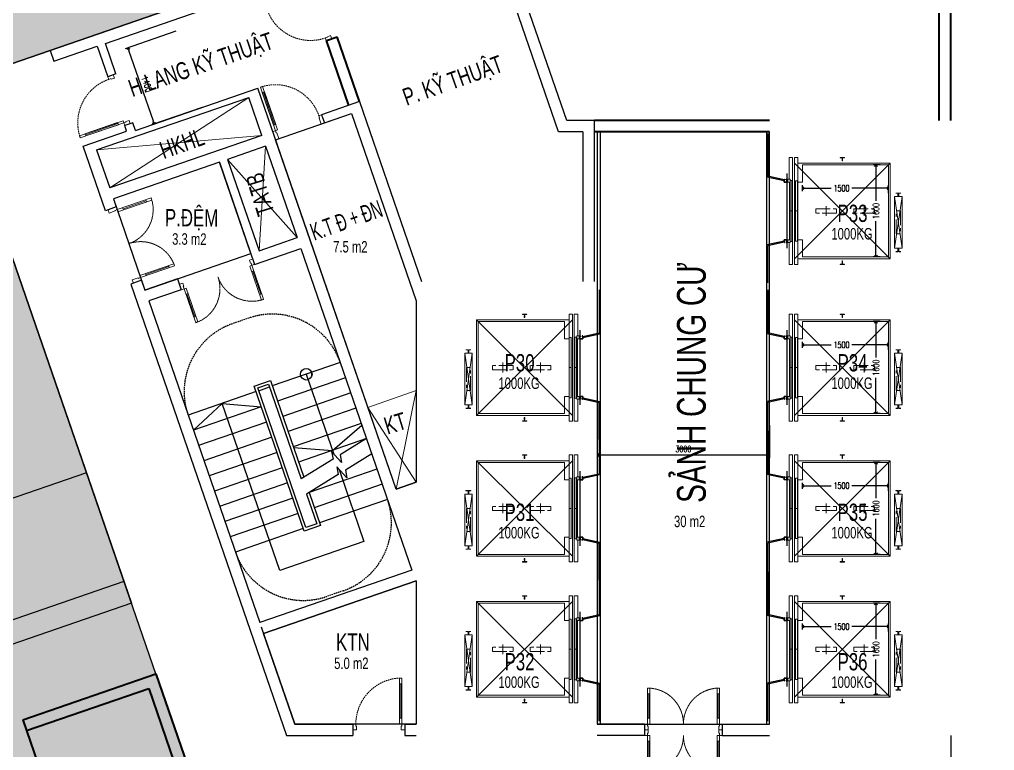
# Model space of a CAD drawing. Header units: millimetres. Extents: x -1534340 to 1713810, y -1348191 to 1114081.
# Drawn here: x 1319487 to 1336453, y -3539 to 9177 of the extents above; entities that cross this region are included whole.
import ezdxf
from ezdxf.enums import TextEntityAlignment as Align

# ---------------------------------------------------------------- set-up
doc = ezdxf.new("R2010")
doc.units = ezdxf.units.MM
doc.header["$LTSCALE"] = 100
doc.header["$PDMODE"] = 32
doc.header["$PDSIZE"] = 2.5
for name, pattern in [('HIDDEN', [0.375, 0.25, -0.125]), ('Xref_ST_MBDV Cot vach 30.7.2022$0$CENTERX2', [4, 2.5, -0.5, 0.5, -0.5]), ('Xref_ST_MBDV Cot vach 30.7.2022$0$HIDDEN', [0.375, 0.25, -0.125]), ('Xref_ST_MBDV Cot vach 30.7.2022$0$HIDDEN2', [0.1875, 0.125, -0.0625]), ('Xref_ST_MBDV Cot vach 30.7.2022$0$PHANTOMX2', [5, 2.5, -0.5, 0.5, -0.5, 0.5, -0.5])]:
    doc.linetypes.add(name, pattern=pattern)
for name, color, linetype in [('KC-Betong', 6, 'Continuous'), ('KT-Kich thuoc', 9, 'Continuous'), ('xemay', 39, 'Continuous'), ('Xref_ST_MBDV Cot vach 30.7.2022$0$A-FLOR-STRS-ARROW', 8, 'Continuous'), ('Xref_ST_MBDV Cot vach 30.7.2022$0$KT-Net manh', 139, 'Continuous'), ('Xref_ST_MBDV Cot vach 30.7.2022$0$KT-Text', 7, 'Continuous'), ('Xref_ST_MBDV Cot vach 30.7.2022$0$KT-Thay', 7, 'Continuous'), ('Xref_ST_MBDV Cot vach 30.7.2022$0$KT-Tuong', 1, 'Continuous'), ('Xref_ST_MBDV Cot vach 30.7.2022$0$ST_MBDV Cot vach 220803$0$Xref_ST_MBDV Cot vach 30.7.2022$0$KT-Text', 7, 'Continuous'), ('Xref_ST_MBDV Cot vach 30.7.2022$0$Xref_ST_MBDV Cot vach 30.7.2022|Xref_ST_MBDV Cot vach 30.7.2022|Xref_ST_MBDV Cot vach 30.7.2022|Xref_ST_MBDV Cot vach 30.7.2022|A-WALL-PATT', 251, 'Continuous')]:
    doc.layers.add(name, color=color, linetype=linetype)
for name, color, linetype, lineweight in [('KT-Net cat', 1, 'Continuous', 40), ('SPE-MEP-HVAC', 140, 'Continuous', 0), ('Xref_ST_MBDV Cot vach 30.7.2022$0$CUA', 37, 'Continuous', 13), ('Xref_ST_MBDV Cot vach 30.7.2022$0$KT-Noi that', 36, 'Continuous', 9)]:
    doc.layers.add(name, color=color, linetype=linetype, lineweight=lineweight)
doc.styles.add('Xref_ST_MBDV Cot vach 30.7.2022$0$Arial', font='arial.ttf', dxfattribs={"width": 0.7})
doc.styles.add('Xref_ST_MBDV Cot vach 30.7.2022$0$DIM', font='vnsimli.shx', dxfattribs={"width": 0.7})
doc.styles.add('Xref_ST_MBDV Cot vach 30.7.2022$0$ST_MBDV Cot vach 220803$0$Xref_ST_MBDV Cot vach 30.7.2022$0$Arial', font='arial.ttf', dxfattribs={"width": 0.7})
doc.styles.add('Xref_ST_MBDV Cot vach 30.7.2022$0$xref.N.Cot vach tang N2$0$DIM', font='vnsimli.shx', dxfattribs={"width": 0.7})
doc.dimstyles.new('Xref_ST_MBDV Cot vach 30.7.2022$0$CCU 1-100 A1', dxfattribs={"dimscale": 100, "dimtxt": 2.2, "dimasz": 1, "dimexe": 1, "dimexo": 0, "dimgap": 1, "dimtad": 1, "dimdec": 0, "dimdsep": 46, "dimtxsty": 'Xref_ST_MBDV Cot vach 30.7.2022$0$DIM', "dimblk1": 'Xref_ST_MBDV Cot vach 30.7.2022$0$_ARCHTICK', "dimblk2": 'Xref_ST_MBDV Cot vach 30.7.2022$0$_ARCHTICK', "dimsah": 1, "dimcen": 0, "dimdle": 1, "dimclrd": 256, "dimclre": 256, "dimclrt": 31, "dimadec": 0, "dimazin": 0, "dimtfac": 1, "dimtdec": 0, "dimtix": 1, "dimtmove": 2, "dimatfit": 3, "dimldrblk": 'Xref_ST_MBDV Cot vach 30.7.2022$0$_ARCHTICK', "dimfxl": 8, "dimtolj": 1, "dimarcsym": 0})
doc.dimstyles.new('Xref_ST_MBDV Cot vach 30.7.2022$0$xref.N.Cot vach tang N2$0$CCU 1-100 A1', dxfattribs={"dimscale": 100, "dimtxt": 2.2, "dimasz": 1, "dimexe": 1, "dimexo": 0, "dimgap": 1, "dimtad": 1, "dimdec": 0, "dimdsep": 46, "dimtxsty": 'Xref_ST_MBDV Cot vach 30.7.2022$0$xref.N.Cot vach tang N2$0$DIM', "dimblk1": 'Xref_ST_MBDV Cot vach 30.7.2022$0$xref.N.Cot vach tang N2$0$_ARCHTICK', "dimblk2": 'Xref_ST_MBDV Cot vach 30.7.2022$0$xref.N.Cot vach tang N2$0$_ARCHTICK', "dimsah": 1, "dimcen": 0, "dimdle": 1, "dimclrd": 256, "dimclre": 256, "dimclrt": 31, "dimadec": 0, "dimazin": 0, "dimtfac": 1, "dimtdec": 0, "dimtix": 1, "dimtmove": 2, "dimatfit": 3, "dimldrblk": 'Xref_ST_MBDV Cot vach 30.7.2022$0$xref.N.Cot vach tang N2$0$_ARCHTICK', "dimfxl": 8, "dimtolj": 1, "dimarcsym": 0})

# ---------------------------------------------------------------- blocks, each defined once
blk = doc.blocks.new('*U191')
blk.add_line((70, 100), (70, 700))
for points in [[(50, 0), (50, 800), (90, 800), (90, 0)], [(50, 100), (90, 100), (90, 700), (50, 700)], [(0, -100), (60, -100), (60, -40), (50, -40), (50, 0), (0, 0)], [(900, -100), (840, -100), (840, -40), (850, -40), (850, 0), (900, 0)]]:
    blk.add_lwpolyline(points, close=True)
at = {"linetype": 'Xref_ST_MBDV Cot vach 30.7.2022$0$HIDDEN'}
blk.add_arc((50, 0), 800, 0, 90, dxfattribs=at)
blk = doc.blocks.new('*U2307')
for p, q in [((-1260, 525), (-1300, 525)), ((-1280, 100), (-1280, 525)), ((-90, 525), (-50, 525)), ((-70, 100), (-70, 525)), ((-1260, 100), (-1300, 100)), ((-90, 100), (-50, 100))]:
    blk.add_line(p, q)
for points in [[(-1300, 0), (-1260, 0), (-1260, 625), (-1300, 625)], [(-50, 0), (-90, 0), (-90, 625), (-50, 625)], [(-1350, -100), (-1290, -100), (-1290, -40), (-1300, -40), (-1300, 0), (-1350, 0)], [(0, -100), (-60, -100), (-60, -40), (-50, -40), (-50, 0), (0, 0)]]:
    blk.add_lwpolyline(points, close=True)
at = {"linetype": 'Xref_ST_MBDV Cot vach 30.7.2022$0$HIDDEN2'}
for centre, start, end in [((-1300, 0), 0, 90), ((-50, 0), 90, 180)]:
    blk.add_arc(centre, 625, start, end, dxfattribs=at)
blk = doc.blocks.new('Xref_ST_MBDV Cot vach 30.7.2022$0$xref.N.Cot vach tang N2$0$_Open90')
at = {"color": 0, "linetype": 'ByBlock', "lineweight": -2}
for p, q in [((0, 0), (-1, 0)), ((-0.5, 0.5), (0, 0)), ((0, 0), (-0.5, -0.5))]:
    blk.add_line(p, q, dxfattribs=at)
blk = doc.blocks.new('*D317')
at = {"layer": 'Defpoints', "color": 5, "transparency": 16777216}
for p, q in [((-5800, 5050), (-5800, 4480)), ((-2800, 5050), (-2800, 4480)), ((-5750, 4530), (-2850, 4530))]:
    blk.add_line(p, q, dxfattribs=at)
at = {"layer": 'Defpoints', "color": 0, "transparency": 16777216}
for p in [(-5800, 5050), (-2800, 5050), (-2800, 4530)]:
    blk.add_point(p, dxfattribs=at)
at = {"layer": 'Defpoints', "color": 5, "transparency": 16777216, "xscale": 50, "yscale": 50, "zscale": 50, "rotation": 180}
blk.add_blockref('Xref_ST_MBDV Cot vach 30.7.2022$0$xref.N.Cot vach tang N2$0$_Open90', (-5800, 4530), dxfattribs=at)
at = {"layer": 'Defpoints', "color": 5, "transparency": 16777216, "xscale": 50, "yscale": 50, "zscale": 50}
blk.add_blockref('Xref_ST_MBDV Cot vach 30.7.2022$0$xref.N.Cot vach tang N2$0$_Open90', (-2800, 4530), dxfattribs=at)
at = {"layer": 'Defpoints', "color": 5, "transparency": 16777216, "insert": (-4300, 4635), "char_height": 110, "attachment_point": 5, "style": 'Xref_ST_MBDV Cot vach 30.7.2022$0$xref.N.Cot vach tang N2$0$DIM'}
blk.add_mtext('\\A1;3000', dxfattribs=at)
blk = doc.blocks.new('Xref_ST_MBDV Cot vach 30.7.2022$0$xref.N.Cot vach tang N2$0$_ARCHTICK')
at = {"color": 0, "linetype": 'ByBlock', "const_width": 0.15}
blk.add_lwpolyline([(-0.5, -0.5), (0.5, 0.5)], dxfattribs=at)
blk = doc.blocks.new('*U2308')
for p, q in [((-1260, 525), (-1300, 525)), ((-1280, 100), (-1280, 525)), ((-90, 525), (-50, 525)), ((-70, 100), (-70, 525)), ((-1260, 100), (-1300, 100)), ((-90, 100), (-50, 100))]:
    blk.add_line(p, q)
for points in [[(-1300, 0), (-1260, 0), (-1260, 625), (-1300, 625)], [(-50, 0), (-90, 0), (-90, 625), (-50, 625)], [(-1350, -150), (-1290, -150), (-1290, -40), (-1300, -40), (-1300, 0), (-1350, 0)], [(0, -150), (-60, -150), (-60, -40), (-50, -40), (-50, 0), (0, 0)]]:
    blk.add_lwpolyline(points, close=True)
at = {"linetype": 'Xref_ST_MBDV Cot vach 30.7.2022$0$HIDDEN2'}
for centre, start, end in [((-1300, 0), 0, 90), ((-50, 0), 90, 180)]:
    blk.add_arc(centre, 625, start, end, dxfattribs=at)
blk = doc.blocks.new('*U190')
blk.add_line((70, 100), (70, 700))
for points in [[(50, 0), (50, 800), (90, 800), (90, 0)], [(50, 100), (90, 100), (90, 700), (50, 700)], [(0, -150), (60, -150), (60, -40), (50, -40), (50, 0), (0, 0)], [(900, -150), (840, -150), (840, -40), (850, -40), (850, 0), (900, 0)]]:
    blk.add_lwpolyline(points, close=True)
at = {"linetype": 'Xref_ST_MBDV Cot vach 30.7.2022$0$HIDDEN'}
blk.add_arc((50, 0), 800, 0, 90, dxfattribs=at)
blk = doc.blocks.new('*U192')
blk.add_line((70, 100), (70, 700))
for points in [[(50, 0), (50, 800), (90, 800), (90, 0)], [(50, 100), (90, 100), (90, 700), (50, 700)], [(0, -100), (60, -100), (60, -40), (50, -40), (50, 0), (0, 0)], [(900, -100), (840, -100), (840, -40), (850, -40), (850, 0), (900, 0)]]:
    blk.add_lwpolyline(points, close=True)
at = {"linetype": 'Xref_ST_MBDV Cot vach 30.7.2022$0$HIDDEN'}
blk.add_arc((50, 0), 800, 0, 90, dxfattribs=at)
blk = doc.blocks.new('Xref_ST_MBDV Cot vach 30.7.2022$0$_Open90')
at = {"color": 0, "linetype": 'ByBlock', "lineweight": -2}
for p, q in [((0, 0), (-1, 0)), ((-0.5, 0.5), (0, 0)), ((0, 0), (-0.5, -0.5))]:
    blk.add_line(p, q, dxfattribs=at)
blk = doc.blocks.new('*D318')
at = {"layer": 'Defpoints', "color": 5, "transparency": 16777216}
for p, q in [((-13133, 11900), (-14012, 11596)), ((-13524, 10337), (-13948, 11565)), ((-12676, 10576), (-13555, 10273))]:
    blk.add_line(p, q, dxfattribs=at)
at = {"layer": 'Defpoints', "color": 0, "transparency": 16777216}
for p in [(-13133, 11900), (-13965, 11613), (-12676, 10576)]:
    blk.add_point(p, dxfattribs=at)
at = {"layer": 'Defpoints', "color": 5, "transparency": 16777216, "xscale": 50, "yscale": 50, "zscale": 50}
for p, rotation in [((-13965, 11613), 109.0471379532266), ((-13508, 10289), 289.0471379532266)]:
    blk.add_blockref('Xref_ST_MBDV Cot vach 30.7.2022$0$_Open90', p, dxfattribs=dict(at, rotation=rotation))
at = {"layer": 'Defpoints', "color": 5, "transparency": 16777216, "insert": (-13637, 10985), "char_height": 110, "attachment_point": 5, "rotation": 289.0471, "style": 'Xref_ST_MBDV Cot vach 30.7.2022$0$DIM'}
blk.add_mtext('\\A1;1400', dxfattribs=at)
blk = doc.blocks.new('Xref_ST_MBDV Cot vach 30.7.2022$0$_ARCHTICK')
at = {"color": 0, "linetype": 'ByBlock', "const_width": 0.15}
blk.add_lwpolyline([(-0.5, -0.5), (0.5, 0.5)], dxfattribs=at)
blk = doc.blocks.new('Xref_ST_MBDV Cot vach 30.7.2022$0$Tuong Vay01-flat-1')
at = {"layer": 'Xref_ST_MBDV Cot vach 30.7.2022$0$Xref_ST_MBDV Cot vach 30.7.2022|Xref_ST_MBDV Cot vach 30.7.2022|Xref_ST_MBDV Cot vach 30.7.2022|Xref_ST_MBDV Cot vach 30.7.2022|A-WALL-PATT'}
h = blk.add_hatch(dxfattribs=at)
h.set_pattern_fill('ACET-2D-VATLIEU04', color=256, scale=50, pattern_type=2)
h.set_pattern_definition([(50, (-11139561.84, -1407213.45), (-225.902474, 189.5546825), [37.5, -412.5]), (355, (-11139561.84, -1407213.45), (32.127212, 367.215716), [30, -330]), (100.4514, (-11139531.95, -1407216.06), (-341.231527, -62.944187), [31.870095, -350.571056]), (46.1842, (-11139561.84, -1407113.45), (-319.180497, 306.252097), [56.25, -618.75]), (96.6356, (-11139517.37, -1407120.34), (-516.995922, -60.144022), [47.805144, -525.8565]), (351.1842, (-11139561.84, -1407113.45), (84.740774, 546.39543), [45, -495]), (21, (-11139511.84, -1407138.45), (-105.680822, 275.3079534), [37.5, -412.5]), (326, (-11139511.84, -1407138.45), (206.128805, 305.59852), [30, -330]), (71.4514, (-11139486.97, -1407155.22), (-328.963765, 110.380101), [31.870095, -350.571056]), (37.5, (-11139561.84, -1407213.45), (-78.1345294, 101.8269012), [0, -326, 0, -335, 0, -331.25]), (7.5, (-11139561.84, -1407213.45), (-23.2793464, 176.824191), [0, -191, 0, -318.5, 0, -126.25]), (327.5, (-11139673.34, -1407213.45), (71.9444175, 112.9301145), [0, -125, 0, -390, 0, -517.5000003]), (317.5, (-11139723.34, -1407213.45), (158.0205496, 172.449169), [0, -162.5, 0, -259, 0, -367.5]), (45, (-11139561.84, -1407213.45), (-150.260191, 150.260191), []), (45, (-11139561.84, -1407152.2), (-150.260191, 150.260191), [])])
h.paths.add_polyline_path([(-82665, -118500), (-81837, -121132), (-80903, -123728), (-79863, -126284), (-78720, -128795), (-77475, -131258), (-76131, -133667), (-74689, -136020), (-73153, -138312), (-71525, -140539), (-69807, -142699), (-68002, -144786), (-66114, -146798), (-64145, -148731), (-62100, -150582), (-59980, -152349), (-57790, -154027), (-55533, -155614), (-53213, -157109), (-50835, -158507), (-48401, -159807), (-45916, -161007), (-43385, -162104), (-40811, -163097), (-38198, -163985), (-35551, -164765), (-32875, -165436), (-30174, -165998), (-27451, -166448), (-24702, -166789), (-4397, -168938), (36420, -167648), (41836, -160719), (12445, -24368), (8473, -9249), (-4719, -5521), (-10557, -9947), (-34021, -27848), (-39777, -32009), (-41249, -35294), (-45787, -38574), (-49368, -38942), (-57644, -44924), (-59845, -46601), (-61969, -48362), (-64020, -50208), (-65993, -52137), (-67887, -54144), (-69696, -56226), (-71420, -58381), (-73054, -60604), (-74596, -62892), (-76043, -65242), (-77394, -67648), (-78645, -70107), (-79794, -72615), (-80841, -75168), (-81782, -77762), (-82617, -80392), (-83343, -83054), (-83961, -85743), (-84468, -88455), (-84865, -91186), (-85149, -93930), (-85321, -96684), (-85381, -99530), (-85329, -102201), (-85163, -104955), (-84886, -107701), (-84496, -110432), (-83996, -113146), (-83385, -115836)], flags=16)
h.paths.add_polyline_path([(-83625, -118781), (-82785, -121452), (-81837, -124086), (-80781, -126680), (-79621, -129228), (-78358, -131727), (-76994, -134172), (-75531, -136560), (-73973, -138886), (-72320, -141146), (-70577, -143337), (-68746, -145455), (-66829, -147497), (-64832, -149459), (-62755, -151337), (-60604, -153130), (-58382, -154833), (-56092, -156444), (-53738, -157960), (-51324, -159379), (-48854, -160699), (-46333, -161916), (-43764, -163030), (-41151, -164038), (-38500, -164938), (-35814, -165730), (-33098, -166411), (-30357, -166981), (-27595, -167438), (-24816, -167783), (-4434, -169940), (36920, -168633), (42913, -160966), (13418, -24135), (9295, -8442), (-4926, -4424), (-11163, -9151), (-34617, -27045), (-40580, -31355), (-42052, -34640), (-46156, -37607), (-49737, -37975), (-58240, -44121), (-60467, -45819), (-62623, -47605), (-64704, -49479), (-66707, -51435), (-68628, -53472), (-70465, -55586), (-72214, -57772), (-73872, -60029), (-75437, -62350), (-76905, -64734), (-78276, -67176), (-79545, -69672), (-80712, -72217), (-81774, -74808), (-82729, -77440), (-83576, -80109), (-84314, -82810), (-84940, -85539), (-85455, -88291), (-85857, -91062), (-86146, -93847), (-86321, -96642), (-86382, -99529), (-86328, -102241), (-86160, -105036), (-85879, -107821), (-85484, -110593), (-84976, -113347), (-84356, -116078)])
blk = doc.blocks.new('*D185')
at = {"layer": 'Defpoints', "color": 5, "transparency": 16777216}
for p, q in [((-2230, 1494), (-2230, 1596)), ((-2180, 1546), (-1728, 1546)), ((-780, 1546), (-1372, 1546)), ((-730, 1457), (-730, 1596))]:
    blk.add_line(p, q, dxfattribs=at)
at = {"layer": 'Defpoints', "color": 0, "transparency": 16777216}
for p in [(-2230, 1546), (-2230, 1494), (-730, 1457)]:
    blk.add_point(p, dxfattribs=at)
at = {"layer": 'Defpoints', "color": 5, "transparency": 16777216, "xscale": 50, "yscale": 50, "zscale": 50, "rotation": 180}
blk.add_blockref('Xref_ST_MBDV Cot vach 30.7.2022$0$_Open90', (-2230, 1546), dxfattribs=at)
at = {"layer": 'Defpoints', "color": 5, "transparency": 16777216, "xscale": 50, "yscale": 50, "zscale": 50}
blk.add_blockref('Xref_ST_MBDV Cot vach 30.7.2022$0$_Open90', (-730, 1546), dxfattribs=at)
at = {"layer": 'Defpoints', "color": 5, "transparency": 16777216, "insert": (-1550, 1546), "char_height": 110, "attachment_point": 5, "style": 'Xref_ST_MBDV Cot vach 30.7.2022$0$DIM'}
blk.add_mtext('\\A1;1500', dxfattribs=at)
blk = doc.blocks.new('*D186')
at = {"layer": 'Defpoints', "color": 5, "transparency": 16777216}
for p, q in [((-879, 1950), (-1000, 1950)), ((-950, 1900), (-950, 1328)), ((-950, 400), (-950, 972)), ((-879, 350), (-1000, 350))]:
    blk.add_line(p, q, dxfattribs=at)
at = {"layer": 'Defpoints', "color": 0, "transparency": 16777216}
for p in [(-879, 1950), (-950, 350), (-879, 350)]:
    blk.add_point(p, dxfattribs=at)
at = {"layer": 'Defpoints', "color": 5, "transparency": 16777216, "xscale": 50, "yscale": 50, "zscale": 50}
for p, rotation in [((-950, 1950), 90), ((-950, 350), 270)]:
    blk.add_blockref('Xref_ST_MBDV Cot vach 30.7.2022$0$_Open90', p, dxfattribs=dict(at, rotation=rotation))
at = {"layer": 'Defpoints', "color": 5, "transparency": 16777216, "insert": (-950, 1150), "char_height": 110, "attachment_point": 5, "rotation": 90, "style": 'Xref_ST_MBDV Cot vach 30.7.2022$0$DIM'}
blk.add_mtext('\\A1;1600', dxfattribs=at)
blk = doc.blocks.new('*U1523')
blk.add_line((-70, 100), (-68, 700))
for points in [[(-50, 0), (-47, 800), (-87, 800), (-90, 0)], [(-50, 100), (-90, 100), (-88, 700), (-48, 700)], [(-900, -97), (-840, -97), (-840, -37), (-850, -37), (-850, 3), (-900, 3)], [(0, -100), (-60, -100), (-60, -40), (-50, -40), (-50, 0), (0, 0)]]:
    blk.add_lwpolyline(points, close=True)
at = {"linetype": 'Xref_ST_MBDV Cot vach 30.7.2022$0$HIDDEN'}
blk.add_arc((-50, 0), 800, 89.8095, 179.8095, dxfattribs=at)
blk = doc.blocks.new('bbbbbee')
at = {"layer": 'Defpoints'}
h = blk.add_hatch(dxfattribs=at)
h.set_pattern_fill('AR-SAND', color=256, scale=500)
h.set_pattern_definition([(37.5, (0, 0), (-31.4967, 963.4119), [0, -760, 0, -850, 0, -812.5]), (7.5, (0, 0), (884.8884, 1411.073), [0, -410, 0, -685, 0, -262.5]), (327.5, (-615, 0), (1557.071, 2.8295), [0, -250, 0, -900, 0, -1175]), (317.5, (-615, 0), (1503.0633, 438.838), [0, -125, 0, -590, 0, -675])])
h.paths.add_polyline_path([(300712, 15670), (296179, 28801), (304828, 31787), (295935, 57545), (289082, 55179), (295413, 36842), (284543, 33088), (293021, 8530), (302001, 7526), (302001, 15670)])
blk.add_lwpolyline([(300712, 15670), (296179, 28801), (304828, 31787), (295935, 57545), (289082, 55179), (295413, 36842), (284543, 33088), (293021, 8530), (302001, 7526), (302001, 15670)], close=True, dxfattribs=at)
blk = doc.blocks.new('bbbwetw')
at = {"layer": 'xemay'}
for p, q in [((296179, 28801), (297880, 29388)), ((298512, 22042), (286886, 18028)), ((299165, 20152), (287538, 16138)), ((313551, 17470), (313551, 9670))]:
    blk.add_line(p, q, dxfattribs=at)
blk = doc.blocks.new('tuongnam')
at = {"layer": 'Defpoints'}
for points in [[(-11398.6, 10012.5), (-10075.3, 10469.4), (-8950, 7209.9), (-8950, 4059.1), (-9300.7, 3935.8)], [(-13669.8, 7398.2), (-11826.6, 8034.5), (-12374.8, 9622.6), (-14218.1, 8986.2)], [(-13669.8, 7398.2), (-11826.6, 8034.5), (-12374.8, 9622.6), (-14218.1, 8986.2)], [(-11607.3, 1424.2), (-8950, 2341.6), (-8950, -150), (-11063.8, -150)], [(-11607.3, 1424.2), (-8950, 2341.6), (-8950, -150), (-11063.8, -150)]]:
    blk.add_lwpolyline(points, close=True, dxfattribs=at)
at = {"layer": 'KC-Betong', "color": 1}
for p, q in [((-9935.2, 10676.4), (-8855.8, 7550)), ((-10075.3, 10469.4), (-8950, 7210))]:
    blk.add_line(p, q, dxfattribs=at)
blk.add_lwpolyline([(-5850, 7550), (-5850, 10350), (-6331.3, 10350)], dxfattribs=at)
at = {"layer": 'KT-Net cat'}
for p, q in [((-2800, 10350), (-5850, 10350)), ((-2800, 10150), (-5850, 10150))]:
    blk.add_line(p, q, dxfattribs=at)
at = {"layer": 'SPE-MEP-HVAC', "linetype": 'HIDDEN', "ltscale": 1500}
for p, q in [((-11571.4, 9900), (-11684.8, 8083.5)), ((-12233, 9671.5), (-11023.1, 8311.9)), ((-9790.2, 5353.6), (-8950, 5649.2)), ((-9300.7, 3935.8), (-8950, 5649.2)), ((-9790.2, 5353.6), (-8950, 4059.1))]:
    blk.add_line(p, q, dxfattribs=at)
for points in [[(-11865.1, 10750.7), (-14283.3, 9175.2)], [(-14511.8, 9836.9), (-11636.6, 10089)]]:
    blk.add_lwpolyline(points, dxfattribs=at)
at = {"layer": 'Xref_ST_MBDV Cot vach 30.7.2022$0$A-FLOR-STRS-ARROW'}
for points in [[(-9815.6, 4814.5), (-10274.8, 4531.2), (-10251.7, 4397.6), (-10424.7, 4590.2), (-10397.7, 4455.4), (-10949.4, 4115)], [(-9723.9, 4549), (-10183.2, 4265.7), (-10160.1, 4132), (-10333, 4324.7), (-10306, 4189.9), (-10857.7, 3849.5)]]:
    blk.add_lwpolyline(points, dxfattribs=at)
at = {"layer": 'Xref_ST_MBDV Cot vach 30.7.2022$0$KT-Net manh'}
blk.add_line((-10767.6, 5904.7), (-10768.8, 5966.5), dxfattribs=at)
blk.add_line((-10767.6, 5904.7), (-10768.8, 5966.5), dxfattribs=at)
for points in [[(-5800, -150), (-2800, -150), (-2800, 10150), (-5800, 10150)], [(-5750, -150), (-2850, -150), (-2850, 10150), (-5750, 10150)]]:
    blk.add_lwpolyline(points, close=True, dxfattribs=at)
at = {"layer": 'Xref_ST_MBDV Cot vach 30.7.2022$0$KT-Net manh', "linetype": 'Xref_ST_MBDV Cot vach 30.7.2022$0$HIDDEN'}
for points in [[(-10272.5, 6137.9, 0.4141313), (-11861.7, 6911.6), (-12145.8, 6813.5, 0.4141313), (-12919.2, 5224.1, 1.0000292)], [(-9450.1, 3755.8, -0.4141313), (-10223.5, 2166.4), (-10507.6, 2068.3, -0.4141313), (-12096.8, 2842.1, -1.0000292)]]:
    blk.add_lwpolyline(points, format="xyb", dxfattribs=at)
at = {"layer": 'Xref_ST_MBDV Cot vach 30.7.2022$0$KT-Net manh'}
for points in [[(-10863.3, 5933.9), (-10383.6, 4544.4)], [(-12827.8, 4959.4), (-12328.4, 5428.1), (-11646.3, 5367.3)], [(-10291.9, 4278.8), (-10080.1, 3665.3), (-10047.4, 3570.8), (-9859.8, 3027.3), (-11324.9, 2521.4), (-12328.4, 5428.1)], [(-11085.6, 4662.6), (-10406.4, 4610.5), (-9897.2, 5050.8)]]:
    blk.add_lwpolyline(points, dxfattribs=at)
blk.add_circle((-10863.3, 5933.9), 100, dxfattribs=at)
blk.add_circle((-10863.3, 5933.9), 100, dxfattribs=at)
at = {"layer": 'Xref_ST_MBDV Cot vach 30.7.2022$0$KT-Thay', "extrusion": (-1.21212e-08, -4.22423e-09, 1)}
for p, q in [((-10272.5, 6137.9), (-11454.1, 5729.9)), ((-10181.1, 5873.2), (-11362.7, 5465.3)), ((-11737.6, 5632), (-12919.2, 5224.1)), ((-10089.8, 5608.5), (-11271.3, 5200.6)), ((-11646.3, 5367.3), (-12827.8, 4959.4)), ((-9998.4, 5343.8), (-11179.9, 4935.9)), ((-11554.9, 5102.7), (-12736.5, 4694.7)), ((-9907, 5079.2), (-11088.6, 4671.2)), ((-11463.5, 4838), (-12645.1, 4430.1)), ((-9815.6, 4814.5), (-10997.2, 4406.6)), ((-11372.1, 4573.3), (-12553.7, 4165.4)), ((-11280.8, 4308.7), (-12462.3, 3900.7)), ((-9632.9, 4285.2), (-10814.4, 3877.2)), ((-11189.4, 4044), (-12370.9, 3636.1)), ((-9541.5, 4020.5), (-10723.1, 3612.6)), ((-11098, 3779.3), (-12279.6, 3371.4)), ((-9450.1, 3755.8), (-10631.7, 3347.9)), ((-11006.6, 3514.7), (-12188.2, 3106.7)), ((-10915.3, 3250), (-12096.8, 2842.1))]:
    blk.add_line(p, q, dxfattribs=at)
at = {"layer": 'Xref_ST_MBDV Cot vach 30.7.2022$0$KT-Thay'}
blk.add_line((-11690.4, 5648.3), (-11501.3, 5713.6), dxfattribs=at)
for points in [[(-10814.1, 3876.4), (-10615.4, 3300.6), (-10898.9, 3202.7), (-11770.3, 5726.5), (-11486.7, 5824.4), (-10905.8, 4141.9)], [(-10857.7, 3849.5), (-10678.9, 3331.6), (-10868, 3266.3), (-11706.7, 5695.6), (-11517.6, 5760.9), (-10949.4, 4115)]]:
    blk.add_lwpolyline(points, dxfattribs=at)
at = {"layer": 'Xref_ST_MBDV Cot vach 30.7.2022$0$KT-Tuong'}
for p, q in [((-7664.4, 14211), (-15321.4, 11567.4)), ((-14357.6, 11688.6), (-7788.1, 13956.7)), ((-15321.4, 11567.4), (-15255.1, 11378.8)), ((-15255.1, 11378.8), (-14499.4, 11639.6)), ((-14499.4, 11639.6), (-14316.7, 11110.3)), ((-14174.9, 11159.3), (-14357.6, 11688.6)), ((-14174.9, 11159.3), (-14316.7, 11110.3)), ((-13835.5, 10176.2), (-11708.7, 10910.5)), ((-9300.7, 3935.8), (-11708.7, 10910.5)), ((-14511.8, 9836.9), (-11865.1, 10750.7)), ((-11636.6, 10089), (-11865.1, 10750.7)), ((-13881.2, 10308.5), (-14022.9, 10259.6)), ((-13990.3, 10165.1), (-14022.9, 10259.6)), ((-13835.5, 10176.2), (-13881.2, 10308.5)), ((-14746.5, 9904), (-13990.3, 10165.1)), ((-11636.6, 10089), (-14283.3, 9175.2)), ((-6050, 10150), (-6473.9, 10150)), ((-6050, 10150), (-6050, 7550)), ((-14358.2, 8779.1), (-14746.5, 9904)), ((-11571.4, 9900), (-12233, 9671.5)), ((-11571.4, 9900), (-11023.1, 8311.9)), ((-14511.8, 9836.9), (-14283.3, 9175.2)), ((-12233, 9671.5), (-11684.8, 8083.5)), ((-12374.8, 9622.6), (-14218.1, 8986.2)), ((-12374.8, 9622.6), (-11761.3, 7845.5)), ((-14169.1, 8844.4), (-14358.2, 8779.1)), ((-11684.8, 8083.5), (-11023.1, 8311.9)), ((-11761.3, 7845.5), (-10957.8, 8122.9)), ((-10957.8, 8122.9), (-9025.9, 2527)), ((-13728.5, 7568.3), (-13917.6, 7503)), ((-13917.6, 7503), (-11206.3, -350)), ((-13728.5, 7568.3), (-13669.8, 7398.2)), ((-13102.7, 7594), (-13669.8, 7398.2)), ((-13102.7, 7594), (-13037.4, 7404.9)), ((-13037.4, 7404.9), (-13604.5, 7209.1)), ((-13604.5, 7209.1), (-11672.6, 1613.2)), ((-9300.7, 3935.8), (-8950, 4059.1)), ((-9025.9, 2527), (-11672.6, 1613.2)), ((-8950, 2341.6), (-11607.3, 1424.2)), ((-11646.5, 1537.8), (-11063.8, -150)), ((-11063.8, -150), (-10050, -150)), ((-10050, -150), (-10050, -350)), ((-9150, -150), (-8950, -150)), ((-9150, -150), (-9150, -350)), ((-4975, -150), (-5800.2, -150)), ((-4975, -150), (-4975, -350)), ((-3625, -150), (-2799.8, -150)), ((-3625, -150), (-3625, -350)), ((-11206.3, -350), (-10050, -350)), ((-9150, -350), (-8950, -350)), ((-4975, -350), (-5800.2, -350)), ((-3625, -350), (-2799.8, -350))]:
    blk.add_line(p, q, dxfattribs=at)
for points in [[(-9935.2, 10676.4), (-10596.9, 10448), (-10547.9, 10306.2), (-10075.3, 10469.4)], [(-14218.1, 8986.2), (-14169.1, 8844.4)]]:
    blk.add_lwpolyline(points, dxfattribs=at)
at = {"layer": 'Xref_ST_MBDV Cot vach 30.7.2022$0$CUA'}
for name, p, rotation in [('*U190', (-11447.6, 10154.3), 19.04713795398084), ('*U192', (-14022.3, 10259.8), 109.0471379539809), ('*U2307', (-4975, -350), 180.0030210298321)]:
    blk.add_blockref(name, p, dxfattribs=dict(at, rotation=rotation))
for name, p, xscale, rotation in [('*U2308', (-14169.1, 8844.4), -0.9999999999999989, 289.0471379539868), ('*U2307', (-11761.3, 7845.5), -1, 199.0471379539868), ('*U2307', (-4975, -150), -0.9999999999999961, 0.003021029836292043)]:
    blk.add_blockref(name, p, dxfattribs=dict(at, xscale=xscale, rotation=rotation))
at = {"layer": 'Xref_ST_MBDV Cot vach 30.7.2022$0$CUA', "xscale": -1}
blk.add_blockref('*U191', (-9150, -150), dxfattribs=at)
at = {"layer": 'Xref_ST_MBDV Cot vach 30.7.2022$0$KT-Text', "style": 'Xref_ST_MBDV Cot vach 30.7.2022$0$Arial'}
for s, rotation, width, p in [('H.LANG KỸ THUẬT', 19, 0.7, (-13889.8, 10753.4)), ('K.T Đ + ĐN', 19.58286, 0.6, (-10724.7, 8254.6))]:
    blk.add_text(s, height=300, rotation=rotation, dxfattribs=dict(at, width=width)).set_placement(p)
at = {"layer": 'Xref_ST_MBDV Cot vach 30.7.2022$0$KT-Text', "style": 'Xref_ST_MBDV Cot vach 30.7.2022$0$Arial', "width": 0.7}
for s, height, rotation, p in [('HKHL', 300, 19.58286, (-12976.1, 9805.9)), ('TATB', 300, 107.17014, (-11524.8, 9107.5)), ('P.ĐỆM', 300, 359.6717, (-12859.3, 8505.5)), ('SẢNH CHUNG CƯ', 500, 90, (-3911.8, 5793.8)), ('KT', 300, 17.17014, (-9271.3, 4938.2))]:
    blk.add_text(s, height=height, rotation=rotation, dxfattribs=at).set_placement(p, align=Align.CENTER)
for s, height, p in [('P33', 300, (-1618.8, 8583.5)), ('1000KG', 200, (-1725.7, 8278.1)), ('P30', 300, (-7412.8, 5983.5)), ('P34', 300, (-1618.8, 5983.5)), ('1000KG', 200, (-7519.7, 5678.1)), ('1000KG', 200, (-1725.7, 5678.1)), ('P31', 300, (-7412.8, 3383.5)), ('P35', 300, (-1618.8, 3383.5)), ('1000KG', 200, (-7519.7, 3078.1)), ('1000KG', 200, (-1725.7, 3078.1)), ('P32', 300, (-7412.8, 783.5)), ('P36', 300, (-1618.8, 783.5)), ('1000KG', 200, (-7519.7, 478.1)), ('1000KG', 200, (-1725.7, 478.1))]:
    blk.add_text(s, height=height, dxfattribs=at).set_placement(p)
at = {"layer": 'Xref_ST_MBDV Cot vach 30.7.2022$0$KT-Text', "color": 1, "style": 'Xref_ST_MBDV Cot vach 30.7.2022$0$Arial', "width": 0.7}
blk.add_text('3.3 m2', height=200, rotation=359.6717, dxfattribs=at).set_placement((-12898.8, 8185.9), align=Align.CENTER)
blk.add_text('7.5 m2', height=200, rotation=359.6717, dxfattribs=at).set_placement((-10395.3, 8053.4))
for s, p in [('30 m2', (-4191.9, 3274.3)), ('5.0 m2', (-10078.7, 806.5))]:
    blk.add_text(s, height=200, dxfattribs=at).set_placement(p, align=Align.CENTER)
at = {"layer": 'Xref_ST_MBDV Cot vach 30.7.2022$0$KT-Text', "insert": (-10051.2, 1126.3), "char_height": 300, "attachment_point": 8, "style": 'Xref_ST_MBDV Cot vach 30.7.2022$0$Arial'}
blk.add_mtext_dynamic_manual_height_columns('KTN', width=2465.018, gutter_width=6.25, heights=[0], dxfattribs=at)
at = {"layer": 'Defpoints', "color": 5}
dim = blk.add_aligned_dim(p1=(-12676, 10576.5), p2=(-13132.9, 11899.8), distance=879.9, dimstyle='Xref_ST_MBDV Cot vach 30.7.2022$0$CCU 1-100 A1', override={"dimscale": 50, "dimblk1": 'Xref_ST_MBDV Cot vach 30.7.2022$0$_Open90', "dimblk2": 'Xref_ST_MBDV Cot vach 30.7.2022$0$_Open90', "dimclrd": 5, "dimclre": 5, "dimclrt": 5, "dimlwd": 65535, "dimlwe": 65535}, dxfattribs=at)
dim.commit()
dim.dimension.update_dxf_attribs({"geometry": '*D318', "text_midpoint": (-13636.9, 10985.3)})
dim = blk.add_linear_dim(base=(-2800, 4530.4), p1=(-5800, 5050), p2=(-2800, 5050), dimstyle='Xref_ST_MBDV Cot vach 30.7.2022$0$xref.N.Cot vach tang N2$0$CCU 1-100 A1', override={"dimscale": 50, "dimblk1": 'Xref_ST_MBDV Cot vach 30.7.2022$0$xref.N.Cot vach tang N2$0$_Open90', "dimblk2": 'Xref_ST_MBDV Cot vach 30.7.2022$0$xref.N.Cot vach tang N2$0$_Open90', "dimclrd": 5, "dimclre": 5, "dimclrt": 5, "dimlwd": 65535, "dimlwe": 65535}, dxfattribs=at)
dim.commit()
dim.dimension.update_dxf_attribs({"geometry": '*D317', "text_midpoint": (-4300, 4635.4)})
blk = doc.blocks.new('Xref_ST_MBDV Cot vach 30.7.2022$0$TM 1000kg')
at = {"layer": 'Xref_ST_MBDV Cot vach 30.7.2022$0$KT-Net manh'}
for p, q in [((-2850, 2500), (-2850, 1742.2)), ((-2832, 2500), (-2832, 1754.4)), ((-2850, 1742.2), (-2847, 1742.2)), ((-2847, 1742.2), (-2847, 1739.2)), ((-2550, 1674.2), (-2847, 1739.2)), ((-2550, 1692.7), (-2832, 1754.4)), ((-2500, 1800), (-2500, 500)), ((-2850, 557.8), (-2847, 557.8)), ((-2850, -100), (-2850, 557.8)), ((-2550, 625.8), (-2847, 560.8)), ((-2847, 557.8), (-2847, 560.8)), ((-2550, 607.3), (-2832, 545.6)), ((-2832, -100), (-2832, 545.6))]:
    blk.add_line(p, q, dxfattribs=at)
at = {"layer": 'Xref_ST_MBDV Cot vach 30.7.2022$0$KT-Net manh', "const_width": 2}
for points in [[(-2847, 1742.2), (-2832, 1754.4)], [(-2847, 557.8), (-2832, 545.6)]]:
    blk.add_lwpolyline(points, dxfattribs=at)
at = {"layer": 'Xref_ST_MBDV Cot vach 30.7.2022$0$KT-Net manh', "ltscale": 2}
for points in [[(-2510, 1700), (-2500, 1700), (-2500, 1650), (-2550, 1650), (-2550, 1700), (-2540, 1700), (-2540, 1690), (-2541.6, 1690), (-2541.6, 1698.4), (-2548.4, 1698.4), (-2548.4, 1651.6), (-2501.6, 1651.6), (-2501.6, 1698.4), (-2508.4, 1698.4), (-2508.4, 1690), (-2510, 1690)], [(-2510, 600), (-2500, 600), (-2500, 650), (-2550, 650), (-2550, 600), (-2540, 600), (-2540, 610), (-2541.6, 610), (-2541.6, 601.6), (-2548.4, 601.6), (-2548.4, 648.4), (-2501.6, 648.4), (-2501.6, 601.6), (-2508.4, 601.6), (-2508.4, 610), (-2510, 610)]]:
    blk.add_lwpolyline(points, close=True, dxfattribs=at)
at = {"layer": 'Xref_ST_MBDV Cot vach 30.7.2022$0$KT-Noi that', "linetype": 'Continuous', "ltscale": 2}
for p, q in [((-2460, 2080), (-2460, 1700)), ((-2400, 2080), (-2460, 2080)), ((-2400, 220), (-2400, 2080)), ((-2370, 220), (-2370, 2080)), ((-2370, 2080), (-2310, 2080)), ((-2310, 220), (-2310, 2080)), ((-2310, 1981), (-700, 1981)), ((-2230, 1950), (-730, 1950)), ((-2230, 1950), (-2230, 1650)), ((-730, 1950), (-730, 350)), ((-700, 1981), (-700, 319)), ((-2455, 650), (-2455, 1650)), ((-2441.3, 620), (-2441.3, 1680)), ((-2411, 1680), (-2441.3, 1680)), ((-2411, 620), (-2411, 1680)), ((-2348, 625), (-2348, 1675)), ((-2348, 1675), (-2314, 1675)), ((-2314, 625), (-2314, 1675)), ((-2310, 1650), (-2230, 1650)), ((-2411, 1150), (-2441.3, 1150)), ((-2314, 1150), (-2348, 1150)), ((-2460, 220), (-2460, 600)), ((-2411, 620), (-2441.3, 620)), ((-2348, 625), (-2314, 625)), ((-2310, 650), (-2230, 650)), ((-2230, 350), (-2230, 650)), ((-2230, 350), (-730, 350)), ((-2400, 220), (-2460, 220)), ((-2370, 220), (-2310, 220)), ((-2310, 319), (-700, 319))]:
    blk.add_line(p, q, dxfattribs=at)
at = {"layer": 'Xref_ST_MBDV Cot vach 30.7.2022$0$KT-Noi that', "linetype": 'Continuous'}
for p, q in [((-1572.5, 2077), (-1572.5, 2082)), ((-1572.5, 2082), (-1535, 2082)), ((-1569.5, 2074), (-1540.1, 2070.9)), ((-1540, 2021), (-1540, 2050)), ((-1537.1, 2054.1), (-1537.1, 2067.9)), ((-1497.5, 2082), (-1535, 2082)), ((-1532.9, 2054.1), (-1532.9, 2067.9)), ((-1530, 2021), (-1530, 2050)), ((-1500.5, 2074), (-1529.9, 2070.9)), ((-1497.5, 2077), (-1497.5, 2082)), ((-1539, 2020), (-1535, 2020)), ((-1531, 2020), (-1535, 2020)), ((-603.5, 1460), (-574.4, 1460)), ((-603.5, 1456.8), (-603.5, 1460)), ((-603.5, 1456.8), (-574.4, 1456.8)), ((-568.2, 1406.2), (-568.2, 1450.6)), ((-565, 1406.2), (-565, 1450.6)), ((-558, 1403.2), (-562, 1403.2)), ((-558, 1400), (-562, 1400)), ((-555, 1406.2), (-555, 1450.6)), ((-551.8, 1406.2), (-551.8, 1450.6)), ((-516.5, 1460), (-545.6, 1460)), ((-516.5, 1456.8), (-545.6, 1456.8)), ((-516.5, 1456.8), (-516.5, 1460)), ((-603.5, 443.2), (-574.4, 443.2)), ((-603.5, 440), (-574.4, 440)), ((-568.2, 493.8), (-568.2, 449.4)), ((-565, 493.8), (-565, 449.4)), ((-558, 500), (-562, 500)), ((-558, 496.8), (-562, 496.8)), ((-555, 493.8), (-555, 449.4)), ((-551.8, 493.8), (-551.8, 449.4)), ((-516.5, 443.2), (-545.6, 443.2)), ((-516.5, 440), (-545.6, 440)), ((-1572.5, 223), (-1572.5, 218)), ((-1572.5, 218), (-1535, 218)), ((-1569.5, 226), (-1540.1, 229.1)), ((-1540, 279), (-1540, 250)), ((-1539, 280), (-1535, 280)), ((-1537.1, 245.9), (-1537.1, 232.1)), ((-1531, 280), (-1535, 280)), ((-1497.5, 218), (-1535, 218)), ((-1532.9, 245.9), (-1532.9, 232.1)), ((-1530, 279), (-1530, 250)), ((-1500.5, 226), (-1529.9, 229.1)), ((-1497.5, 223), (-1497.5, 218))]:
    blk.add_line(p, q, dxfattribs=at)
at = {"layer": 'Xref_ST_MBDV Cot vach 30.7.2022$0$KT-Noi that', "linetype": 'Xref_ST_MBDV Cot vach 30.7.2022$0$HIDDEN', "ltscale": 500}
for p, q in [((-2370, 1981), (-700, 319)), ((-2370, 319), (-700, 1981)), ((-495, 1400), (-625, 500)), ((-495, 500), (-625, 1400))]:
    blk.add_line(p, q, dxfattribs=at)
at = {"layer": 'Xref_ST_MBDV Cot vach 30.7.2022$0$KT-Noi that', "linetype": 'Xref_ST_MBDV Cot vach 30.7.2022$0$CENTERX2'}
for p, q in [((-1815, 1236), (-1815, 1066.7)), ((-1155, 1236), (-1155, 1066.7))]:
    blk.add_line(p, q, dxfattribs=at)
at = {"layer": 'Xref_ST_MBDV Cot vach 30.7.2022$0$KT-Noi that', "linetype": 'Continuous', "ltscale": 2}
for points in [[(-2485, 1700), (-2445, 1700), (-2445, 1650), (-2485, 1650)], [(-495, 1400), (-625, 1400), (-625, 500), (-495, 500)], [(-2485, 600), (-2445, 600), (-2445, 650), (-2485, 650)]]:
    blk.add_lwpolyline(points, close=True, dxfattribs=at)
at = {"layer": 'Xref_ST_MBDV Cot vach 30.7.2022$0$KT-Noi that', "linetype": 'Xref_ST_MBDV Cot vach 30.7.2022$0$PHANTOMX2'}
for points in [[(-1635, 1186), (-1635, 1114), (-1995, 1114), (-1995, 1186)], [(-975, 1186), (-975, 1114), (-1335, 1114), (-1335, 1186)], [(-524, 1150), (-524, 750), (-596, 750), (-596, 1150)]]:
    blk.add_lwpolyline(points, close=True, dxfattribs=at)
at = {"layer": 'Xref_ST_MBDV Cot vach 30.7.2022$0$KT-Noi that', "linetype": 'Continuous'}
for centre, radius, start, end in [((-1569.5, 2077), 3, 180, 270), ((-1540.1, 2067.9), 3, 0, 90), ((-1542.3, 2054.7), 5.25, 295.66972, 353.31728), ((-1529.9, 2067.9), 3, 90, 180), ((-1527.7, 2054.7), 5.25, 186.68272, 244.33028), ((-1500.5, 2077), 3, 270, 0), ((-1539, 2021), 1, 180, 270), ((-1531, 2021), 1, 270, 0), ((-574.4, 1450.6), 9.4, 0, 90), ((-574.4, 1450.6), 6.2, 0, 90), ((-562, 1406.2), 6.2, 180, 270), ((-562, 1406.2), 3, 180, 270), ((-558, 1406.2), 3, 270, 0), ((-558, 1406.2), 6.2, 270, 0), ((-545.6, 1450.6), 9.4, 90, 180), ((-545.6, 1450.6), 6.2, 90, 180), ((-574.4, 449.4), 6.2, 270, 0), ((-574.4, 449.4), 9.4, 270, 0), ((-562, 493.8), 6.2, 90, 180), ((-562, 493.8), 3, 90, 180), ((-558, 493.8), 6.2, 0, 90), ((-558, 493.8), 3, 0, 90), ((-545.6, 449.4), 9.4, 180, 270), ((-545.6, 449.4), 6.2, 180, 270), ((-1569.5, 223), 3, 90, 180), ((-1540.1, 232.1), 3, 270, 0), ((-1539, 279), 1, 90, 180), ((-1542.3, 245.3), 5.25, 6.68272, 64.33028), ((-1527.7, 245.3), 5.25, 115.66972, 173.31728), ((-1529.9, 232.1), 3, 180, 270), ((-1531, 279), 1, 0, 90), ((-1500.5, 223), 3, 0, 90)]:
    blk.add_arc(centre, radius, start, end, dxfattribs=at)
at = {"layer": 'Defpoints', "color": 5}
for base, p1, p2, angle, picture, middle in [((-950.2, 350), (-879.1, 1950), (-879.1, 350), 90, '*D186', (-950.2, 1150)), ((-2230, 1545.8), (-730, 1457.2), (-2230, 1494.3), 180, '*D185', (-1550.1, 1545.8))]:
    dim = blk.add_linear_dim(base=base, p1=p1, p2=p2, angle=angle, dimstyle='Xref_ST_MBDV Cot vach 30.7.2022$0$CCU 1-100 A1', override={"dimscale": 50, "dimblk1": 'Xref_ST_MBDV Cot vach 30.7.2022$0$_Open90', "dimblk2": 'Xref_ST_MBDV Cot vach 30.7.2022$0$_Open90', "dimclrd": 5, "dimclre": 5, "dimclrt": 5, "dimlwd": 65535, "dimlwe": 65535}, dxfattribs=at)
    dim.commit()
    dim.dimension.update_dxf_attribs({"geometry": picture, "text_midpoint": middle, "dimtype": 128})
blk = doc.blocks.new('HHHPPP')
at = {"layer": 'Xref_ST_MBDV Cot vach 30.7.2022$0$KT-Noi that'}
for p in [(44269, -76902), (44269, -79627), (44269, -82077), (44269, -84527)]:
    blk.add_blockref('Xref_ST_MBDV Cot vach 30.7.2022$0$TM 1000kg', p, dxfattribs=at)
at = {"layer": 'Xref_ST_MBDV Cot vach 30.7.2022$0$KT-Noi that', "xscale": -1}
for p in [(35669, -79627), (35669, -82077), (35669, -84527)]:
    blk.add_blockref('Xref_ST_MBDV Cot vach 30.7.2022$0$TM 1000kg', p, dxfattribs=at)

msp = doc.modelspace()

# ---------------------------------------------------------------- linework, layer by layer
at = {"layer": 'Defpoints'}
msp.add_lwpolyline([(1317950.5, 36542), (1326778.2, 10973), (1320019.1, 8639.5), (1318318.2, 8052.2), (1321434.8, -974.9), (1312360.4, -4107.8), (1315160.5, -12218.1), (1327346.6, -13581.4), (1329940.5, -13581.4), (1329940.5, -5078), (1336290.5, -5078), (1336290.5, -20246.1), (1327872.5, -20512.1), (1308449.6, -18456.5), (1304817.8, -18022.4), (1302095.7, -17571.4), (1296718, -16338.5)], dxfattribs=at)
at = {"layer": 'KT-Net cat'}
for p, q in [((1335490.5, 7422), (1335490.5, 13081.7)), ((1335690.5, 7422), (1335690.5, 13150.8)), ((1324827.6, 8808.8, 0), (1325016.7, 8874.1, 0)), ((1325405.4, 7748.5), (1325016.7, 8874.1)), ((1325216.3, 7683.2), (1324827.6, 8808.8)), ((1319543.2, -3003.3), (1321859.1, -2203.7)), ((1321859.1, -2203.7), (1322851.4, -5078)), ((1319608.5, -3192.3), (1321735.3, -2458.1)), ((1321735.3, -2458.1), (1322708.8, -5278)), ((1319543.2, -3003.3), (1320065.3, -4515.7))]:
    msp.add_line(p, q, dxfattribs=at)
at = {"layer": 'Xref_ST_MBDV Cot vach 30.7.2022$0$KT-Tuong'}
for p, q in [((1329009.2, 7422), (1327676.2, 11283.1)), ((1328866.7, 7222), (1327552.4, 11028.7))]:
    msp.add_line(p, q, dxfattribs=at)

# ---------------------------------------------------------------- block references
msp.add_blockref('Xref_ST_MBDV Cot vach 30.7.2022$0$Tuong Vay01-flat-1', (1332269.3, 148426.1))
at = {"layer": 'Defpoints'}
msp.add_blockref('bbbbbee', (1022139.5, -20748.4), dxfattribs=at)
at = {"layer": 'KT-Kich thuoc'}
msp.add_blockref('HHHPPP', (1291071.3, 81598.8), dxfattribs=at)
at = {"layer": 'KT-Net cat'}
msp.add_blockref('tuongnam', (1335340.5, -2928), dxfattribs=at)
at = {"layer": 'xemay'}
msp.add_blockref('bbbwetw', (1022139.5, -20748.4), dxfattribs=at)
at = {"layer": 'Xref_ST_MBDV Cot vach 30.7.2022$0$CUA', "rotation": 109.0471379539809}
msp.add_blockref('*U1523', (1324535.3, 9660, 0), dxfattribs=at)
at = {"layer": 'Xref_ST_MBDV Cot vach 30.7.2022$0$CUA', "xscale": -1}
msp.add_blockref('*U2307', (1330365.5, -3078), dxfattribs=at)

# ---------------------------------------------------------------- texts
at = {"layer": 'Xref_ST_MBDV Cot vach 30.7.2022$0$ST_MBDV Cot vach 220803$0$Xref_ST_MBDV Cot vach 30.7.2022$0$KT-Text', "style": 'Xref_ST_MBDV Cot vach 30.7.2022$0$ST_MBDV Cot vach 220803$0$Xref_ST_MBDV Cot vach 30.7.2022$0$Arial', "width": 0.7}
msp.add_text('P. KỸ THUẬT', height=300, rotation=19.58286, dxfattribs=at).set_placement((1326222.5, 7673.8))

doc.saveas('drawing.dxf')
